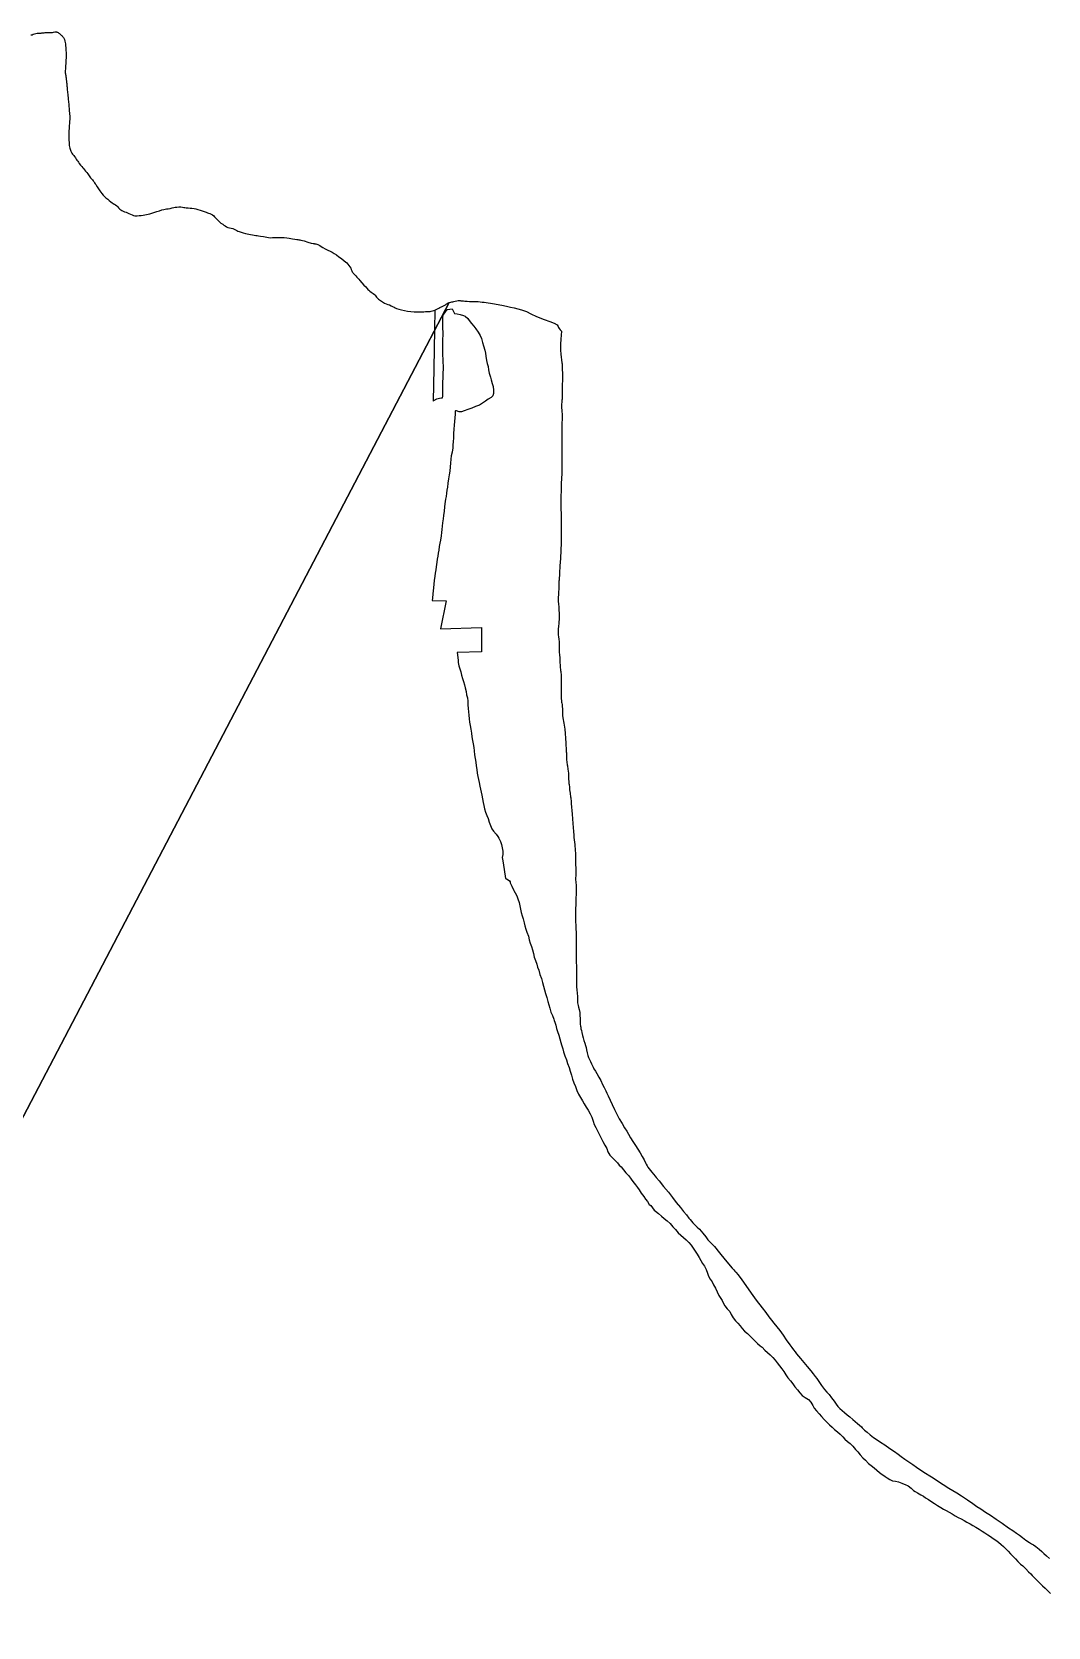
# Model space of a CAD drawing. Header units: inches. Extents: x 11258954 to 11313122, y 3645444 to 3695200.
# Drawn here: x 11282126 to 11285548, y 3689518 to 3694893 of the extents above; entities that cross this region are included whole.
import ezdxf

# ---------------------------------------------------------------- set-up
doc = ezdxf.new("R2010")
doc.units = ezdxf.units.IN
doc.header["$MEASUREMENT"] = 0
doc.layers.add('AnnexationHistory', color=183, linetype='Continuous')
doc.layers.add('ZipCode', color=108, linetype='Continuous')

msp = doc.modelspace()

# ---------------------------------------------------------------- linework, layer by layer
at = {"layer": 'AnnexationHistory'}
for points in [[(11282122.4375, 3694882.4375, 0), (11282126.219, 3694883.5, 0), (11282129.969, 3694884.8125, 0), (11282134.125, 3694886.1875, 0), (11282139.219, 3694887.4375, 0), (11282143.0625, 3694888.0625, 0), (11282146.344, 3694888.3125, 0), (11282149.2815, 3694888.375, 0), (11282152.219, 3694888.4375, 0), (11282154.5, 3694888.625, 0), (11282156.875, 3694888.8125, 0), (11282159.2815, 3694889.125, 0), (11282161.625, 3694889.4375, 0), (11282164.344, 3694889.8125, 0), (11282167.0625, 3694890.125, 0), (11282170, 3694890.4375, 0), (11282173.4375, 3694890.625, 0), (11282178.5625, 3694890.6875, 0), (11282183, 3694890.5, 0), (11282187, 3694890.375, 0), (11282190.844, 3694890.625, 0), (11282194.719, 3694891.3125, 0), (11282198.875, 3694892.125, 0), (11282203.0625, 3694892.75, 0), (11282207.0315, 3694892.8125, 0), (11282208.625, 3694892.5625, 0), (11282210.25, 3694892.125, 0), (11282211.9375, 3694891.4375, 0), (11282213.844, 3694890.625, 0), (11282216.8125, 3694888.9375, 0), (11282219.1565, 3694887.0625, 0), (11282221.125, 3694885.0625, 0), (11282223.0315, 3694883.0625, 0), (11282224.969, 3694881.25, 0), (11282227.125, 3694879.4375, 0), (11282229.219, 3694877.5625, 0), (11282231.0625, 3694875.625, 0), (11282232.3125, 3694873.875, 0), (11282233.344, 3694871.9375, 0), (11282234.2815, 3694869.8125, 0), (11282235.25, 3694867.4375, 0), (11282237.094, 3694862, 0), (11282238.1565, 3694856.9375, 0), (11282238.719, 3694852.0625, 0), (11282239.0625, 3694847.25, 0), (11282239.6875, 3694839.25, 0), (11282240.4375, 3694830.875, 0), (11282241.0315, 3694822.5625, 0), (11282241.25, 3694814.8125, 0), (11282241.0625, 3694809.6875, 0), (11282240.719, 3694804.5625, 0), (11282240.25, 3694798.6875, 0), (11282239.844, 3694791.625, 0), (11282239.594, 3694785.25, 0), (11282239.4065, 3694780, 0), (11282239.1875, 3694775.375, 0), (11282238.844, 3694770.8125, 0), (11282238.469, 3694766.9375, 0), (11282238.125, 3694762.8125, 0), (11282237.9375, 3694758.6875, 0), (11282238.0625, 3694754.8125, 0), (11282238.469, 3694751.9375, 0), (11282239.0625, 3694749.0625, 0), (11282239.75, 3694745.8125, 0), (11282240.4375, 3694741.8125, 0), (11282240.969, 3694737.75, 0), (11282241.3125, 3694734.375, 0), (11282241.594, 3694731.4375, 0), (11282241.844, 3694728.625, 0), (11282242.1875, 3694725.5625, 0), (11282242.625, 3694722.25, 0), (11282243.0625, 3694718.875, 0), (11282243.4375, 3694715.625, 0), (11282243.719, 3694712.5625, 0), (11282243.9065, 3694709.5625, 0), (11282244.125, 3694706.25, 0), (11282244.4375, 3694702.1875, 0), (11282244.969, 3694696.375, 0), (11282245.469, 3694691.5, 0), (11282245.969, 3694687.1875, 0), (11282246.4375, 3694683.1875, 0), (11282248.219, 3694666.4375, 0), (11282249.875, 3694647.9375, 0), (11282251.5, 3694628.25, 0), (11282253.0625, 3694608, 0), (11282253.0315, 3694602.8125, 0), (11282252.9375, 3694597.4375, 0), (11282252.75, 3694591.8125, 0), (11282252.4375, 3694585.75, 0), (11282251.6875, 3694576.375, 0), (11282250.844, 3694567.25, 0), (11282250.125, 3694559.375, 0), (11282249.9375, 3694555.75, 0), (11282249.844, 3694553.5625, 0), (11282249.9065, 3694549.125, 0), (11282250.0625, 3694543.0625, 0), (11282250.25, 3694536.125, 0), (11282250.4375, 3694529.1875, 0), (11282250.7815, 3694519.375, 0), (11282251.625, 3694510.5625, 0), (11282253.5625, 3694501.375, 0), (11282257.25, 3694490.75, 0), (11282258.969, 3694486.9375, 0), (11282260.7815, 3694483.6875, 0), (11282262.5315, 3694481.125, 0), (11282264.0625, 3694479.375, 0), (11282266.4065, 3694476.6875, 0), (11282269.25, 3694472.75, 0), (11282272.3125, 3694468.25, 0), (11282275.25, 3694463.75, 0), (11282277.625, 3694460.1875, 0), (11282279.9065, 3694456.8125, 0), (11282282.3125, 3694453.4375, 0), (11282285.0625, 3694449.75, 0), (11282289.375, 3694444.25, 0), (11282293.6565, 3694439.125, 0), (11282297.469, 3694434.6875, 0), (11282300.469, 3694431.3125, 0), (11282303.1875, 3694428.0625, 0), (11282306.6565, 3694423.75, 0), (11282310.375, 3694418.875, 0), (11282313.875, 3694414.125, 0), (11282316.094, 3694411, 0), (11282318.1875, 3694408.0625, 0), (11282320.5, 3694404.9375, 0), (11282323.2815, 3694401.3125, 0), (11282326.5, 3694397.4375, 0), (11282329.5, 3694393.875, 0), (11282332.0625, 3694390.9375, 0), (11282333.875, 3694388.75, 0), (11282335.219, 3694386.875, 0), (11282337.0315, 3694384.25, 0), (11282339.0625, 3694381.1875, 0), (11282341.0625, 3694378.125, 0), (11282345.6565, 3694370.8125, 0), (11282349.625, 3694364.3125, 0), (11282354.2815, 3694357.4375, 0), (11282360.875, 3694348.75, 0), (11282366.0625, 3694342.625, 0), (11282370.719, 3694337.8125, 0), (11282374.719, 3694334.3125, 0), (11282377.875, 3694331.9375, 0), (11282381.3125, 3694329.1875, 0), (11282385.9375, 3694325.0625, 0), (11282391.094, 3694320.5, 0), (11282396.2815, 3694316.5, 0), (11282399.9375, 3694314.25, 0), (11282402.9375, 3694312.5625, 0), (11282403.5, 3694312.25, 0), (11282407.2815, 3694309.875, 0), (11282411.5, 3694306.6875, 0), (11282415, 3694303.375, 0), (11282417.844, 3694300.1875, 0), (11282420.1875, 3694297.5, 0), (11282422.094, 3694295.5, 0), (11282424.9065, 3694293.5625, 0), (11282428.875, 3694291.4375, 0), (11282433.4065, 3694289.1875, 0), (11282437.9065, 3694287.125, 0), (11282442.7815, 3694284.9375, 0), (11282447.344, 3694282.9375, 0), (11282452.1875, 3694280.875, 0), (11282457.9065, 3694278.5, 0), (11282463.1875, 3694276.375, 0), (11282468.0315, 3694274.625, 0), (11282472.2815, 3694273.5, 0), (11282475.6875, 3694273.125, 0), (11282480.594, 3694273.375, 0), (11282486.875, 3694273.875, 0), (11282493.8125, 3694274.5, 0), (11282500.719, 3694275.3125, 0), (11282512.1565, 3694277.25, 0), (11282522.469, 3694279.8125, 0), (11282533.4375, 3694283.125, 0), (11282546.719, 3694287.3125, 0), (11282555.6875, 3694290.1875, 0), (11282563.75, 3694292.8125, 0), (11282570.2815, 3694294.75, 0), (11282574.719, 3694295.6875, 0), (11282578.594, 3694296.1875, 0), (11282584.4065, 3694297.0625, 0), (11282591.125, 3694298.25, 0), (11282597.719, 3694299.5, 0), (11282603.4375, 3694300.75, 0), (11282608.719, 3694301.875, 0), (11282614.25, 3694302.6875, 0), (11282620.719, 3694303.125, 0), (11282626.9375, 3694303, 0), (11282632.625, 3694302.375, 0), (11282637.469, 3694301.5, 0), (11282641.125, 3694300.6875, 0), (11282645.5625, 3694300.0625, 0), (11282651.5315, 3694299.6875, 0), (11282658.2815, 3694299.375, 0), (11282664.9375, 3694298.9375, 0), (11282671.844, 3694298.0625, 0), (11282678.25, 3694296.75, 0), (11282684.719, 3694295, 0), (11282691.9375, 3694292.6875, 0), (11282699.344, 3694290.125, 0), (11282706.344, 3694287.5, 0), (11282712.3125, 3694285.125, 0), (11282716.75, 3694283.5, 0), (11282720.094, 3694282.375, 0), (11282724.6565, 3694280.8125, 0), (11282729.6875, 3694278.75, 0), (11282734.344, 3694276.3125, 0), (11282738.094, 3694273.4375, 0), (11282741.219, 3694270.1875, 0), (11282744.219, 3694266.625, 0), (11282747.5625, 3694262.6875, 0), (11282752.6565, 3694257.4375, 0), (11282757.875, 3694252.625, 0), (11282762.594, 3694248.75, 0), (11282766.1565, 3694246.3125, 0), (11282768.7815, 3694244.5625, 0), (11282772.375, 3694241.875, 0), (11282776.594, 3694238.9375, 0), (11282780.969, 3694236.3125, 0), (11282786.125, 3694234.1875, 0), (11282791.1565, 3694232.875, 0), (11282796.344, 3694231.75, 0), (11282801.969, 3694230.125, 0), (11282807.0625, 3694228.0625, 0), (11282811.844, 3694225.8125, 0), (11282815.969, 3694223.625, 0), (11282819.1875, 3694221.875, 0), (11282824, 3694219.8125, 0), (11282830.4065, 3694217.625, 0), (11282837.625, 3694215.625, 0), (11282844.7815, 3694213.875, 0), (11282850.7815, 3694212.5625, 0), (11282856.5315, 3694211.5, 0), (11282862.4375, 3694210.5, 0), (11282868.969, 3694209.3125, 0), (11282874.6565, 3694208.25, 0), (11282880.0625, 3694207.25, 0), (11282884.844, 3694206.375, 0), (11282888.594, 3694205.6875, 0), (11282896.094, 3694204.4375, 0), (11282905.625, 3694202.9375, 0), (11282916.5625, 3694201.25, 0), (11282928.1875, 3694199.5, 0), (11282935.969, 3694199.9375, 0), (11282943.594, 3694200.25, 0), (11282950.9065, 3694200.5, 0), (11282957.8125, 3694200.5, 0), (11282966.219, 3694200.25, 0), (11282975.469, 3694199.75, 0), (11282984.375, 3694199, 0), (11282991.8125, 3694197.875, 0), (11282997.344, 3694196.75, 0), (11283003.8125, 3694195.5, 0), (11283010.8125, 3694194.3125, 0), (11283017.8125, 3694193.3125, 0), (11283021.344, 3694192.875, 0), (11283024.75, 3694192.5, 0), (11283028.125, 3694192.0625, 0), (11283031.4065, 3694191.5, 0), (11283042.875, 3694188.5625, 0), (11283055.094, 3694184.6875, 0), (11283065.9065, 3694181.25, 0), (11283073.0315, 3694179.6875, 0), (11283074.469, 3694179.5625, 0), (11283076.6565, 3694179.375, 0), (11283077.1565, 3694179.3125, 0), (11283079.2815, 3694179, 0), (11283082.0315, 3694178.5, 0), (11283089.1565, 3694176.25, 0), (11283095.125, 3694173.1875, 0), (11283100.375, 3694169.6875, 0), (11283105.4375, 3694166.0625, 0), (11283113.25, 3694161.5, 0), (11283122.0315, 3694157.25, 0), (11283130.5, 3694153.5, 0), (11283137.4375, 3694150.5, 0), (11283144.125, 3694146.6875, 0), (11283151.8125, 3694141.375, 0), (11283160, 3694135.25, 0), (11283168.25, 3694128.875, 0), (11283177.6565, 3694121.625, 0), (11283186.1875, 3694114.375, 0), (11283193.5625, 3694106.125, 0), (11283199.469, 3694096.25, 0), (11283201.219, 3694092.3125, 0), (11283202.9375, 3694088.3125, 0), (11283204.625, 3694084.8125, 0), (11283206.25, 3694082.25, 0), (11283208.1875, 3694079.9375, 0), (11283210.75, 3694077.125, 0), (11283213.594, 3694074, 0), (11283216.469, 3694070.875, 0), (11283220.094, 3694066.875, 0), (11283223.4375, 3694063.125, 0), (11283226.8125, 3694059.375, 0), (11283230.469, 3694055.25, 0), (11283237.25, 3694047.6875, 0), (11283244.125, 3694040.0625, 0), (11283249.9375, 3694033.5625, 0), (11283253.6565, 3694029.4375, 0), (11283255.1875, 3694027.75, 0), (11283257.625, 3694025.125, 0), (11283260.6565, 3694022.125, 0), (11283263.875, 3694019.25, 0), (11283267.969, 3694016.25, 0), (11283271.875, 3694013.8125, 0), (11283275.625, 3694011.375, 0), (11283279.2815, 3694008.4375, 0), (11283282.0625, 3694005.4375, 0), (11283284.594, 3694002.25, 0), (11283286.8125, 3693999.1875, 0), (11283288.6875, 3693996.625, 0), (11283293.1875, 3693992, 0), (11283299.375, 3693987.3125, 0), (11283306.5, 3693982.9375, 0), (11283313.875, 3693979.25, 0), (11283319.469, 3693976.9375, 0), (11283324.9375, 3693974.875, 0), (11283330.4065, 3693972.75, 0), (11283336.094, 3693970.25, 0), (11283340.8125, 3693967.8125, 0), (11283345.375, 3693965.25, 0), (11283349.594, 3693962.9375, 0), (11283353.2815, 3693961.0625, 0), (11283361.1875, 3693958.25, 0), (11283370.7815, 3693955.875, 0), (11283381.1565, 3693953.875, 0), (11283391.2815, 3693952.25, 0), (11283402.469, 3693950.75, 0), (11283413.219, 3693949.8125, 0), (11283424.9065, 3693949.4375, 0), (11283438.9065, 3693949.625, 0), (11283445.5625, 3693949.9375, 0), (11283451.6875, 3693950.25, 0), (11283456.5315, 3693950.625, 0), (11283459.3125, 3693950.8125, 0), (11283460.969, 3693950.875, 0), (11283463.844, 3693951, 0), (11283467.344, 3693951.25, 0), (11283470.9065, 3693951.625, 0), (11283475.5625, 3693952.5625, 0), (11283479.5625, 3693953.875, 0), (11283483.094, 3693955.4375, 0), (11283483.375, 3693955.5625, 0), (11283487.5, 3693957.625, 0), (11283491.8125, 3693959.875, 0), (11283495.969, 3693962.0625, 0), (11283499.6565, 3693964, 0), (11283502.5315, 3693965.4375, 0), (11283505.6565, 3693966.875, 0), (11283509.719, 3693968.6875, 0), (11283514.125, 3693970.875, 0), (11283518.3125, 3693973.25, 0), (11283520.875, 3693974.9375, 0), (11283523.239, 3693976.6345, 0), (11283523.3125, 3693976.6875, 0), (11283525.844, 3693978.3125, 0), (11283528.719, 3693979.8125, 0), (11283531.0785, 3693980.6975, 0), (11278632.864, 3684616.741, 0)], [(11278632.864, 3684616.741, 0), (11283531.0785, 3693980.6975, 0), (11283532.719, 3693981.3125, 0), (11283536.75, 3693982.3125, 0), (11283540.469, 3693982.9375, 0), (11283543.5315, 3693983.25, 0), (11283547.2815, 3693983.9375, 0), (11283551.8125, 3693985.1875, 0), (11283556.719, 3693986.5, 0), (11283561.5315, 3693987.4375, 0), (11283564.6875, 3693987.625, 0), (11283567.75, 3693987.5, 0), (11283570.969, 3693987.1875, 0), (11283574.5315, 3693986.8125, 0), (11283579.625, 3693986.3125, 0), (11283584.4065, 3693985.875, 0), (11283588.6565, 3693985.5, 0), (11283592.125, 3693985.25, 0), (11283599.5625, 3693985, 0), (11283608.75, 3693984.8125, 0), (11283618.75, 3693984.5625, 0), (11283628.5315, 3693984.0625, 0), (11283635.4065, 3693983.4375, 0), (11283642, 3693982.6875, 0), (11283648.75, 3693981.75, 0), (11283656.1565, 3693980.625, 0), (11283676.875, 3693977.4375, 0), (11283696.6875, 3693974.0625, 0), (11283714.375, 3693970.8125, 0), (11283728.7815, 3693967.8125, 0), (11283738.3125, 3693965.75, 0), (11283750.094, 3693963.125, 0), (11283762.6565, 3693960.125, 0), (11283774.5625, 3693956.8125, 0), (11283791.594, 3693950.4375, 0), (11283806.7815, 3693943.125, 0), (11283825, 3693934.375, 0), (11283851.1875, 3693923.8125, 0), (11283869.969, 3693917, 0), (11283885.0315, 3693911.125, 0), (11283894.969, 3693905.5625, 0), (11283898.4065, 3693899.8125, 0), (11283899.3125, 3693897.0625, 0), (11283901.9065, 3693893.3125, 0), (11283905.5625, 3693888.9375, 0), (11283909.8125, 3693884.25, 0), (11283908.469, 3693871.25, 0), (11283907.3125, 3693857.0625, 0), (11283906.625, 3693840.5, 0), (11283906.594, 3693820.4375, 0), (11283907.2815, 3693807.4375, 0), (11283908.594, 3693797.0625, 0), (11283910.0625, 3693787.8125, 0), (11283911.219, 3693778.375, 0), (11283911.5315, 3693774.125, 0), (11283911.719, 3693769.75, 0), (11283911.875, 3693765.3125, 0), (11283911.902, 3693764.373, 0), (11283912, 3693761, 0), (11283912.219, 3693752.9375, 0), (11283912.4375, 3693745, 0), (11283912.5625, 3693736.4375, 0), (11283912.594, 3693726.5625, 0), (11283912.4065, 3693716, 0), (11283912.0625, 3693706.8125, 0), (11283911.75, 3693698.375, 0), (11283911.594, 3693689.75, 0), (11283911.6875, 3693681.1875, 0), (11283911.844, 3693672.375, 0), (11283911.8125, 3693663.625, 0), (11283911.4065, 3693655.375, 0), (11283911.0315, 3693651.6875, 0), (11283910.594, 3693647.9375, 0), (11283910.1565, 3693643.875, 0), (11283909.8125, 3693639.1875, 0), (11283909.719, 3693631.8125, 0), (11283910.0625, 3693625.375, 0), (11283910.6565, 3693619.375, 0), (11283911.219, 3693613.375, 0), (11283911.625, 3693604.3125, 0), (11283911.6565, 3693594.9375, 0), (11283911.469, 3693585.625, 0), (11283911.219, 3693576.9375, 0), (11283911.0315, 3693569.375, 0), (11283910.875, 3693561.75, 0), (11283910.75, 3693553, 0), (11283910.594, 3693541.9375, 0), (11283910.5, 3693533.75, 0), (11283910.5, 3693527.1875, 0), (11283910.5315, 3693521.625, 0), (11283910.594, 3693516.3125, 0), (11283910.9065, 3693490.3125, 0), (11283911.1565, 3693460.9375, 0), (11283911.125, 3693431.3125, 0), (11283910.594, 3693404.5, 0), (11283909.875, 3693387.9375, 0), (11283908.969, 3693371.125, 0), (11283908.094, 3693350.9375, 0), (11283907.4065, 3693324.125, 0), (11283907.3125, 3693312.25, 0), (11283907.375, 3693303.1875, 0), (11283907.594, 3693295.8125, 0), (11283907.8125, 3693289.0625, 0), (11283908.344, 3693265.1875, 0), (11283908.5315, 3693237.8125, 0), (11283908.5315, 3693208, 0), (11283908.4065, 3693177.0625, 0), (11283908.1565, 3693170, 0), (11283907.875, 3693162.6875, 0), (11283907.594, 3693155, 0), (11283907.219, 3693146.6875, 0), (11283905.719, 3693119.0625, 0), (11283904.0315, 3693093.6875, 0), (11283902.469, 3693069.4375, 0), (11283901.219, 3693045.25, 0), (11283901.094, 3693042.3125, 0), (11283901, 3693039.3125, 0), (11283900.9065, 3693036.3125, 0), (11283900.8125, 3693033.4375, 0), (11283900.719, 3693029.125, 0), (11283900.594, 3693024.8125, 0), (11283900.4375, 3693020.125, 0), (11283900.219, 3693014.625, 0), (11283899.7815, 3693007.125, 0), (11283899.344, 3693001.5, 0), (11283899.2815, 3693000.625, 0), (11283898.875, 3692994.8125, 0), (11283898.594, 3692989.25, 0), (11283898.5315, 3692984, 0), (11283898.625, 3692978.3125, 0), (11283898.844, 3692972.5, 0), (11283899.219, 3692966.8125, 0), (11283899.625, 3692962.3125, 0), (11283900.094, 3692957.8125, 0), (11283900.5625, 3692953.1875, 0), (11283901, 3692948, 0), (11283901.6875, 3692931.3125, 0), (11283901.344, 3692916.0625, 0), (11283900.3125, 3692901.6875, 0), (11283899, 3692887.8125, 0), (11283898.594, 3692883.1875, 0), (11283898.3125, 3692878.3125, 0), (11283898.1565, 3692873.375, 0), (11283898.219, 3692868.625, 0), (11283898.7815, 3692861.5625, 0), (11283899.6875, 3692854.625, 0), (11283900.6875, 3692846.875, 0), (11283901.4065, 3692837.375, 0), (11283901.594, 3692828.875, 0), (11283901.469, 3692821.8125, 0), (11283901.3125, 3692815.625, 0), (11283901.4065, 3692809.5625, 0), (11283901.6875, 3692805.3125, 0), (11283902.125, 3692800.8125, 0), (11283902.594, 3692796.1875, 0), (11283903, 3692791.8125, 0), (11283903.375, 3692786.125, 0), (11283903.625, 3692780.5, 0), (11283903.844, 3692774.25, 0), (11283904.219, 3692766.5625, 0), (11283904.594, 3692760.0625, 0), (11283905, 3692754.625, 0), (11283905.4375, 3692749.9375, 0), (11283906, 3692745.375, 0), (11283906.5625, 3692741.5625, 0), (11283907.1565, 3692737.4375, 0), (11283907.75, 3692733.1875, 0), (11283908.219, 3692729, 0), (11283908.594, 3692723.3125, 0), (11283908.719, 3692717.75, 0), (11283908.6875, 3692711.9375, 0), (11283908.594, 3692705.5625, 0), (11283908.219, 3692686.125, 0), (11283907.9375, 3692668.3125, 0), (11283908.344, 3692651.5, 0), (11283910, 3692634.9375, 0), (11283910.625, 3692630.9375, 0), (11283911.25, 3692626.75, 0), (11283911.8125, 3692622.625, 0), (11283912.219, 3692618.5625, 0), (11283912.4375, 3692613.6875, 0), (11283912.4375, 3692608.8125, 0), (11283912.4375, 3692603.5, 0), (11283912.594, 3692597.375, 0), (11283913.1565, 3692589.1875, 0), (11283914.0315, 3692582.1875, 0), (11283915.0625, 3692575.75, 0), (11283916.219, 3692569.5625, 0), (11283917.344, 3692563.4375, 0), (11283918.469, 3692556.9375, 0), (11283919.5, 3692550.3125, 0), (11283920.4065, 3692543.9375, 0), (11283922.0315, 3692528.4375, 0), (11283922.875, 3692513.6875, 0), (11283923.75, 3692495.9375, 0), (11283925.4065, 3692471.3125, 0), (11283925.719, 3692466.8125, 0), (11283925.9065, 3692463.4375, 0), (11283925.969, 3692460.75, 0), (11283926, 3692458.3125, 0), (11283926.1875, 3692450.5, 0), (11283926.6565, 3692441.4375, 0), (11283927.4375, 3692431.9375, 0), (11283928.625, 3692423.125, 0), (11283929.25, 3692419.75, 0), (11283929.969, 3692416.3125, 0), (11283930.6875, 3692412.625, 0), (11283931.4065, 3692408.3125, 0), (11283932.219, 3692401.5, 0), (11283932.594, 3692395.5625, 0), (11283932.719, 3692390.0625, 0), (11283932.8125, 3692384.6875, 0), (11283933.3125, 3692375.6875, 0), (11283934.1565, 3692366.1875, 0), (11283934.6695, 3692361.0185, 0), (11283935.094, 3692356.75, 0), (11283936, 3692347.875, 0), (11283936.4065, 3692343.375, 0), (11283936.844, 3692338.75, 0), (11283937.4375, 3692333.625, 0), (11283938.219, 3692327.5, 0), (11283938.9375, 3692322.875, 0), (11283939.625, 3692319, 0), (11283940.2815, 3692315.5, 0), (11283940.8125, 3692312.0625, 0), (11283941.3125, 3692307.5625, 0), (11283941.6565, 3692302.75, 0), (11283941.9375, 3692297.875, 0), (11283942.219, 3692293.0625, 0), (11283943.125, 3692281.0625, 0), (11283944.25, 3692269.5625, 0), (11283945.5, 3692257, 0), (11283946.8125, 3692241.875, 0), (11283948, 3692225.4375, 0), (11283948.875, 3692211.75, 0), (11283949.719, 3692199.25, 0), (11283950.8125, 3692186.4375, 0), (11283951.625, 3692178.625, 0), (11283952.5, 3692170.6875, 0), (11283953.4065, 3692162.75, 0), (11283954.219, 3692155.25, 0), (11283954.875, 3692148.625, 0), (11283955.469, 3692141.875, 0), (11283955.9375, 3692134.4375, 0), (11283956.4065, 3692125.625, 0), (11283956.6875, 3692115.5625, 0), (11283956.625, 3692107, 0), (11283956.5315, 3692099.3125, 0), (11283956.625, 3692091.8125, 0), (11283956.969, 3692085, 0), (11283957.4375, 3692077.6875, 0), (11283957.875, 3692070.4375, 0), (11283958.0315, 3692063.625, 0), (11283957.9065, 3692059.0625, 0), (11283957.6565, 3692054.4375, 0), (11283957.375, 3692049.125, 0), (11283957.219, 3692042.625, 0), (11283957.25, 3692035.5, 0), (11283957.5315, 3692029.5625, 0), (11283958, 3692024.5625, 0), (11283958.625, 3692020, 0), (11283959.375, 3692015.25, 0), (11283959.375, 3692000, 0), (11283959.25, 3691997.25, 0), (11283958.625, 3691986.6875, 0), (11283958.25, 3691975.125, 0), (11283957.875, 3691961.6875, 0), (11283957.625, 3691949.375, 0), (11283957.25, 3691941.125, 0), (11283957, 3691929.875, 0), (11283957, 3691913.0625, 0), (11283957.25, 3691895.125, 0), (11283957.625, 3691882.3125, 0), (11283958, 3691870.375, 0), (11283958.5, 3691858.125, 0), (11283959, 3691840, 0), (11283959.25, 3691822.375, 0), (11283959.25, 3691808.75, 0), (11283959, 3691795.1875, 0), (11283958.875, 3691777.625, 0), (11283959.125, 3691759.1875, 0), (11283959.625, 3691743.625, 0), (11283960.125, 3691728.875, 0), (11283960.25, 3691713.375, 0), (11283959.875, 3691699.3125, 0), (11283959.625, 3691685.875, 0), (11283960.125, 3691675, 0), (11283961.375, 3691665.8125, 0), (11283962.625, 3691654.5, 0), (11283963.125, 3691643, 0), (11283963, 3691638.75, 0), (11283962.875, 3691634.5625, 0), (11283962.875, 3691630.1875, 0), (11283963.75, 3691621.25, 0), (11283965.5, 3691612.75, 0), (11283967.25, 3691606.8125, 0), (11283969.25, 3691599.3125, 0), (11283970.875, 3691588.625, 0), (11283971.75, 3691577.4375, 0), (11283971.875, 3691570.0625, 0), (11283972, 3691563, 0), (11283972.25, 3691555.4375, 0), (11283972.875, 3691549.1875, 0), (11283973.5, 3691543.375, 0), (11283974.125, 3691539, 0), (11283975, 3691534.1875, 0), (11283976.375, 3691527.8125, 0), (11283977.875, 3691521, 0), (11283980, 3691511.75, 0), (11283982.125, 3691503.1875, 0), (11283984.75, 3691494.25, 0), (11283987.625, 3691485.5, 0), (11283990.5, 3691477.1875, 0), (11283992.25, 3691470.8125, 0), (11283993.625, 3691463.375, 0), (11283995.625, 3691453.5625, 0), (11283998.25, 3691443.625, 0), (11284000.75, 3691436.8125, 0), (11284003.75, 3691430.4375, 0), (11284007.125, 3691423.625, 0), (11284010.625, 3691416.3125, 0), (11284013.75, 3691409.4375, 0), (11284015.875, 3691404.625, 0), (11284018.75, 3691399.1875, 0), (11284023.5, 3691391.5, 0), (11284028.5, 3691383.25, 0), (11284035.5, 3691370.875, 0), (11284041.5, 3691359.375, 0), (11284047.625, 3691346.875, 0), (11284053.125, 3691335.75, 0), (11284058.375, 3691325.25, 0), (11284062.125, 3691317.6875, 0), (11284067, 3691307.625, 0), (11284073.625, 3691293.5625, 0), (11284080.625, 3691278.5, 0), (11284088.375, 3691261.8125, 0), (11284095.75, 3691246.4375, 0), (11284104.25, 3691230.5, 0), (11284113.375, 3691214.9375, 0), (11284122.25, 3691200.25, 0), (11284129.125, 3691188.875, 0), (11284134.75, 3691179.375, 0), (11284142, 3691167.125, 0), (11284149.875, 3691154.3125, 0), (11284158.375, 3691141.125, 0), (11284166.375, 3691128.6875, 0), (11284174.5, 3691115.6875, 0), (11284181.25, 3691104, 0), (11284187.625, 3691092.5, 0), (11284192.5, 3691082.6875, 0), (11284194.75, 3691078.125, 0), (11284197.625, 3691072.8125, 0), (11284200.875, 3691067.5, 0), (11284204.875, 3691061.8125, 0), (11284209.125, 3691056.5, 0), (11284213.875, 3691050.75, 0), (11284219.375, 3691043.875, 0), (11284224.5, 3691037.5625, 0), (11284227.8975, 3691033.286, 0), (11284238, 3691021.25, 0), (11284253.375, 3691003.125, 0), (11284269.625, 3690983.5625, 0), (11284283.625, 3690965.75, 0), (11284296.25, 3690949.1875, 0), (11284309.875, 3690931.75, 0), (11284320.375, 3690918.9375, 0), (11284330.375, 3690906.8125, 0), (11284338.625, 3690896.375, 0), (11284342.5, 3690891.3125, 0), (11284347.25, 3690885.5625, 0), (11284352.375, 3690879.75, 0), (11284359.625, 3690872.5625, 0), (11284366.75, 3690865.875, 0), (11284374.25, 3690858.5625, 0), (11284385.5, 3690845.6875, 0), (11284395.625, 3690832.875, 0), (11284402.625, 3690823.375, 0), (11284407.875, 3690817.375, 0), (11284416, 3690809.5, 0), (11284425.375, 3690800.75, 0), (11284442.125, 3690779.625, 0), (11284461.125, 3690756.0625, 0), (11284484.625, 3690727.8125, 0), (11284489.625, 3690722, 0), (11284493.75, 3690717.125, 0), (11284496.375, 3690714.375, 0), (11284504.5, 3690704.75, 0), (11284516.75, 3690687.8125, 0), (11284530, 3690669, 0), (11284548.5, 3690642.8125, 0), (11284565.375, 3690619.6875, 0), (11284585, 3690593.8125, 0), (11284597.25, 3690577.8125, 0), (11284608.25, 3690563.625, 0), (11284617, 3690552.4375, 0), (11284624.875, 3690542.5625, 0), (11284634.5, 3690530.125, 0), (11284644.375, 3690517.0625, 0), (11284655.75, 3690501.25, 0), (11284666.5, 3690485.875, 0), (11284678.75, 3690468.875, 0), (11284685.375, 3690459.9375, 0), (11284691.375, 3690452, 0), (11284696.375, 3690445.4375, 0), (11284701.5, 3690438.9375, 0), (11284707.75, 3690431.0625, 0), (11284714.375, 3690423.0625, 0), (11284725.75, 3690409.5625, 0), (11284736.75, 3690396.5625, 0), (11284749.125, 3690381.4375, 0), (11284757.25, 3690371.1875, 0), (11284764.375, 3690362.0625, 0), (11284769.375, 3690355.25, 0), (11284776.25, 3690345.4375, 0), (11284785.625, 3690332.3125, 0), (11284795.75, 3690319.25, 0), (11284803.5, 3690310.125, 0), (11284811.125, 3690301.375, 0), (11284819.5, 3690291.0625, 0), (11284827.875, 3690279.875, 0), (11284835, 3690269.8125, 0), (11284840.75, 3690261.6875, 0), (11284846.625, 3690255.25, 0), (11284854.375, 3690248, 0), (11284862.75, 3690240.875, 0), (11284871.75, 3690233.5625, 0), (11284880.5, 3690226.4375, 0), (11284890.5, 3690218.125, 0), (11284906, 3690204.5625, 0), (11284919.5, 3690192.4375, 0), (11284922.2485, 3690189.8605, 0), (11284930.5, 3690182.125, 0), (11284938.875, 3690174.5, 0), (11284949.25, 3690165.75, 0), (11284960.125, 3690157.3125, 0), (11284972.25, 3690148.9375, 0), (11284984.5, 3690141.125, 0), (11284998.5, 3690132.125, 0), (11285016, 3690120.25, 0), (11285031.25, 3690109.625, 0), (11285043.25, 3690100.9375, 0), (11285053.5, 3690093.4375, 0), (11285066.375, 3690084.125, 0), (11285079.5, 3690074.75, 0), (11285092.375, 3690065.6875, 0), (11285105.25, 3690057.0625, 0), (11285120, 3690047.3125, 0), (11285136.125, 3690037, 0), (11285150.25, 3690027.9375, 0), (11285161, 3690020.9375, 0), (11285175.625, 3690011.25, 0), (11285194.625, 3689998.8125, 0), (11285214.25, 3689986.5625, 0), (11285228.125, 3689978.3125, 0), (11285241.625, 3689970.25, 0), (11285257, 3689960.5625, 0), (11285277.125, 3689947, 0), (11285294.5, 3689934.6875, 0), (11285308.625, 3689924.75, 0), (11285321.5, 3689916.125, 0), (11285337.5, 3689905.75, 0), (11285354, 3689895, 0), (11285374.125, 3689881.375, 0), (11285393.375, 3689867.9375, 0), (11285415.375, 3689852.8125, 0), (11285429.625, 3689843.3125, 0), (11285442.25, 3689834.8125, 0), (11285452.375, 3689827.5625, 0), (11285461.875, 3689820.25, 0), (11285473.5, 3689811.5, 0), (11285485.375, 3689803.375, 0), (11285492.25, 3689799.125, 0), (11285499.25, 3689794.8125, 0), (11285507, 3689789.375, 0), (11285517.875, 3689780.625, 0), (11285527, 3689772.5, 0), (11285534, 3689766.1875, 0), (11285542.625, 3689758.8125, 0), (11285553.75, 3689749.5625, 0)]]:
    msp.add_polyline3d(points, dxfattribs=at)
at = {"layer": 'ZipCode'}
msp.add_polyline3d([(11282122.4375, 3694882.4375, 0), (11282126.219, 3694883.5, 0), (11282129.969, 3694884.8125, 0), (11282134.125, 3694886.1875, 0), (11282139.219, 3694887.4375, 0), (11282143.0625, 3694888.0625, 0), (11282146.344, 3694888.3125, 0), (11282149.2815, 3694888.375, 0), (11282152.219, 3694888.4375, 0), (11282154.5, 3694888.625, 0), (11282156.875, 3694888.8125, 0), (11282159.2815, 3694889.125, 0), (11282161.625, 3694889.4375, 0), (11282164.344, 3694889.8125, 0), (11282167.0625, 3694890.125, 0), (11282170, 3694890.4375, 0), (11282173.4375, 3694890.625, 0), (11282178.5625, 3694890.6875, 0), (11282183, 3694890.5, 0), (11282187, 3694890.375, 0), (11282190.844, 3694890.625, 0), (11282194.719, 3694891.3125, 0), (11282198.875, 3694892.125, 0), (11282203.0625, 3694892.75, 0), (11282207.0315, 3694892.8125, 0), (11282208.625, 3694892.5625, 0), (11282210.25, 3694892.125, 0), (11282211.9375, 3694891.4375, 0), (11282213.844, 3694890.625, 0), (11282216.8125, 3694888.9375, 0), (11282219.1565, 3694887.0625, 0), (11282221.125, 3694885.0625, 0), (11282223.0315, 3694883.0625, 0), (11282224.969, 3694881.25, 0), (11282227.125, 3694879.4375, 0), (11282229.219, 3694877.5625, 0), (11282231.0625, 3694875.625, 0), (11282232.3125, 3694873.875, 0), (11282233.344, 3694871.9375, 0), (11282234.2815, 3694869.8125, 0), (11282235.25, 3694867.4375, 0), (11282237.094, 3694862, 0), (11282238.1565, 3694856.9375, 0), (11282238.719, 3694852.0625, 0), (11282239.0625, 3694847.25, 0), (11282239.6875, 3694839.25, 0), (11282240.4375, 3694830.875, 0), (11282241.0315, 3694822.5625, 0), (11282241.25, 3694814.8125, 0), (11282241.0625, 3694809.6875, 0), (11282240.719, 3694804.5625, 0), (11282240.25, 3694798.6875, 0), (11282239.844, 3694791.625, 0), (11282239.594, 3694785.25, 0), (11282239.4065, 3694780, 0), (11282239.1875, 3694775.375, 0), (11282238.844, 3694770.8125, 0), (11282238.469, 3694766.9375, 0), (11282238.125, 3694762.8125, 0), (11282237.9375, 3694758.6875, 0), (11282238.0625, 3694754.8125, 0), (11282238.469, 3694751.9375, 0), (11282239.0625, 3694749.0625, 0), (11282239.75, 3694745.8125, 0), (11282240.4375, 3694741.8125, 0), (11282240.969, 3694737.75, 0), (11282241.3125, 3694734.375, 0), (11282241.594, 3694731.4375, 0), (11282241.844, 3694728.625, 0), (11282242.1875, 3694725.5625, 0), (11282242.625, 3694722.25, 0), (11282243.0625, 3694718.875, 0), (11282243.4375, 3694715.625, 0), (11282243.719, 3694712.5625, 0), (11282243.9065, 3694709.5625, 0), (11282244.125, 3694706.25, 0), (11282244.4375, 3694702.1875, 0), (11282244.969, 3694696.375, 0), (11282245.469, 3694691.5, 0), (11282245.969, 3694687.1875, 0), (11282246.4375, 3694683.1875, 0), (11282248.219, 3694666.4375, 0), (11282249.875, 3694647.9375, 0), (11282251.5, 3694628.25, 0), (11282253.0625, 3694608, 0), (11282253.0315, 3694602.8125, 0), (11282252.9375, 3694597.4375, 0), (11282252.75, 3694591.8125, 0), (11282252.4375, 3694585.75, 0), (11282251.6875, 3694576.375, 0), (11282250.844, 3694567.25, 0), (11282250.125, 3694559.375, 0), (11282249.9375, 3694555.75, 0), (11282249.844, 3694553.5625, 0), (11282249.9065, 3694549.125, 0), (11282250.0625, 3694543.0625, 0), (11282250.25, 3694536.125, 0), (11282250.4375, 3694529.1875, 0), (11282250.7815, 3694519.375, 0), (11282251.625, 3694510.5625, 0), (11282253.5625, 3694501.375, 0), (11282257.25, 3694490.75, 0), (11282258.969, 3694486.9375, 0), (11282260.7815, 3694483.6875, 0), (11282262.5315, 3694481.125, 0), (11282264.0625, 3694479.375, 0), (11282266.4065, 3694476.6875, 0), (11282269.25, 3694472.75, 0), (11282272.3125, 3694468.25, 0), (11282275.25, 3694463.75, 0), (11282277.625, 3694460.1875, 0), (11282279.9065, 3694456.8125, 0), (11282282.3125, 3694453.4375, 0), (11282285.0625, 3694449.75, 0), (11282289.375, 3694444.25, 0), (11282293.6565, 3694439.125, 0), (11282297.469, 3694434.6875, 0), (11282300.469, 3694431.3125, 0), (11282303.1875, 3694428.0625, 0), (11282306.6565, 3694423.75, 0), (11282310.375, 3694418.875, 0), (11282313.875, 3694414.125, 0), (11282316.094, 3694411, 0), (11282318.1875, 3694408.0625, 0), (11282320.5, 3694404.9375, 0), (11282323.2815, 3694401.3125, 0), (11282326.5, 3694397.4375, 0), (11282329.5, 3694393.875, 0), (11282332.0625, 3694390.9375, 0), (11282333.875, 3694388.75, 0), (11282335.219, 3694386.875, 0), (11282337.0315, 3694384.25, 0), (11282339.0625, 3694381.1875, 0), (11282341.0625, 3694378.125, 0), (11282345.6565, 3694370.8125, 0), (11282349.625, 3694364.3125, 0), (11282354.2815, 3694357.4375, 0), (11282360.875, 3694348.75, 0), (11282366.0625, 3694342.625, 0), (11282370.719, 3694337.8125, 0), (11282374.719, 3694334.3125, 0), (11282377.875, 3694331.9375, 0), (11282381.3125, 3694329.1875, 0), (11282385.9375, 3694325.0625, 0), (11282391.094, 3694320.5, 0), (11282396.2815, 3694316.5, 0), (11282399.9375, 3694314.25, 0), (11282402.9375, 3694312.5625, 0), (11282403.5, 3694312.25, 0), (11282407.2815, 3694309.875, 0), (11282411.5, 3694306.6875, 0), (11282415, 3694303.375, 0), (11282417.844, 3694300.1875, 0), (11282420.1875, 3694297.5, 0), (11282422.094, 3694295.5, 0), (11282424.9065, 3694293.5625, 0), (11282428.875, 3694291.4375, 0), (11282433.4065, 3694289.1875, 0), (11282437.9065, 3694287.125, 0), (11282442.7815, 3694284.9375, 0), (11282447.344, 3694282.9375, 0), (11282452.1875, 3694280.875, 0), (11282457.9065, 3694278.5, 0), (11282463.1875, 3694276.375, 0), (11282468.0315, 3694274.625, 0), (11282472.2815, 3694273.5, 0), (11282475.6875, 3694273.125, 0), (11282480.594, 3694273.375, 0), (11282486.875, 3694273.875, 0), (11282493.8125, 3694274.5, 0), (11282500.719, 3694275.3125, 0), (11282512.1565, 3694277.25, 0), (11282522.469, 3694279.8125, 0), (11282533.4375, 3694283.125, 0), (11282546.719, 3694287.3125, 0), (11282555.6875, 3694290.1875, 0), (11282563.75, 3694292.8125, 0), (11282570.2815, 3694294.75, 0), (11282574.719, 3694295.6875, 0), (11282578.594, 3694296.1875, 0), (11282584.4065, 3694297.0625, 0), (11282591.125, 3694298.25, 0), (11282597.719, 3694299.5, 0), (11282603.4375, 3694300.75, 0), (11282608.719, 3694301.875, 0), (11282614.25, 3694302.6875, 0), (11282620.719, 3694303.125, 0), (11282626.9375, 3694303, 0), (11282632.625, 3694302.375, 0), (11282637.469, 3694301.5, 0), (11282641.125, 3694300.6875, 0), (11282645.5625, 3694300.0625, 0), (11282651.5315, 3694299.6875, 0), (11282658.2815, 3694299.375, 0), (11282664.9375, 3694298.9375, 0), (11282671.844, 3694298.0625, 0), (11282678.25, 3694296.75, 0), (11282684.719, 3694295, 0), (11282691.9375, 3694292.6875, 0), (11282699.344, 3694290.125, 0), (11282706.344, 3694287.5, 0), (11282712.3125, 3694285.125, 0), (11282716.75, 3694283.5, 0), (11282720.094, 3694282.375, 0), (11282724.6565, 3694280.8125, 0), (11282729.6875, 3694278.75, 0), (11282734.344, 3694276.3125, 0), (11282738.094, 3694273.4375, 0), (11282741.219, 3694270.1875, 0), (11282744.219, 3694266.625, 0), (11282747.5625, 3694262.6875, 0), (11282752.6565, 3694257.4375, 0), (11282757.875, 3694252.625, 0), (11282762.594, 3694248.75, 0), (11282766.1565, 3694246.3125, 0), (11282768.7815, 3694244.5625, 0), (11282772.375, 3694241.875, 0), (11282776.594, 3694238.9375, 0), (11282780.969, 3694236.3125, 0), (11282786.125, 3694234.1875, 0), (11282791.1565, 3694232.875, 0), (11282796.344, 3694231.75, 0), (11282801.969, 3694230.125, 0), (11282807.0625, 3694228.0625, 0), (11282811.844, 3694225.8125, 0), (11282815.969, 3694223.625, 0), (11282819.1875, 3694221.875, 0), (11282824, 3694219.8125, 0), (11282830.4065, 3694217.625, 0), (11282837.625, 3694215.625, 0), (11282844.7815, 3694213.875, 0), (11282850.7815, 3694212.5625, 0), (11282856.5315, 3694211.5, 0), (11282862.4375, 3694210.5, 0), (11282868.969, 3694209.3125, 0), (11282874.6565, 3694208.25, 0), (11282880.0625, 3694207.25, 0), (11282884.844, 3694206.375, 0), (11282888.594, 3694205.6875, 0), (11282896.094, 3694204.4375, 0), (11282905.625, 3694202.9375, 0), (11282916.5625, 3694201.25, 0), (11282928.1875, 3694199.5, 0), (11282935.969, 3694199.9375, 0), (11282943.594, 3694200.25, 0), (11282950.9065, 3694200.5, 0), (11282957.8125, 3694200.5, 0), (11282966.219, 3694200.25, 0), (11282975.469, 3694199.75, 0), (11282984.375, 3694199, 0), (11282991.8125, 3694197.875, 0), (11282997.344, 3694196.75, 0), (11283003.8125, 3694195.5, 0), (11283010.8125, 3694194.3125, 0), (11283017.8125, 3694193.3125, 0), (11283021.344, 3694192.875, 0), (11283024.75, 3694192.5, 0), (11283028.125, 3694192.0625, 0), (11283031.4065, 3694191.5, 0), (11283042.875, 3694188.5625, 0), (11283055.094, 3694184.6875, 0), (11283065.9065, 3694181.25, 0), (11283073.0315, 3694179.6875, 0), (11283074.469, 3694179.5625, 0), (11283076.6565, 3694179.375, 0), (11283077.1565, 3694179.3125, 0), (11283079.2815, 3694179, 0), (11283082.0315, 3694178.5, 0), (11283089.1565, 3694176.25, 0), (11283095.125, 3694173.1875, 0), (11283100.375, 3694169.6875, 0), (11283105.4375, 3694166.0625, 0), (11283113.25, 3694161.5, 0), (11283122.0315, 3694157.25, 0), (11283130.5, 3694153.5, 0), (11283137.4375, 3694150.5, 0), (11283144.125, 3694146.6875, 0), (11283151.8125, 3694141.375, 0), (11283160, 3694135.25, 0), (11283168.25, 3694128.875, 0), (11283177.6565, 3694121.625, 0), (11283186.1875, 3694114.375, 0), (11283193.5625, 3694106.125, 0), (11283199.469, 3694096.25, 0), (11283201.219, 3694092.3125, 0), (11283202.9375, 3694088.3125, 0), (11283204.625, 3694084.8125, 0), (11283206.25, 3694082.25, 0), (11283208.1875, 3694079.9375, 0), (11283210.75, 3694077.125, 0), (11283213.594, 3694074, 0), (11283216.469, 3694070.875, 0), (11283220.094, 3694066.875, 0), (11283223.4375, 3694063.125, 0), (11283226.8125, 3694059.375, 0), (11283230.469, 3694055.25, 0), (11283237.25, 3694047.6875, 0), (11283244.125, 3694040.0625, 0), (11283249.9375, 3694033.5625, 0), (11283253.6565, 3694029.4375, 0), (11283255.1875, 3694027.75, 0), (11283257.625, 3694025.125, 0), (11283260.6565, 3694022.125, 0), (11283263.875, 3694019.25, 0), (11283267.969, 3694016.25, 0), (11283271.875, 3694013.8125, 0), (11283275.625, 3694011.375, 0), (11283279.2815, 3694008.4375, 0), (11283282.0625, 3694005.4375, 0), (11283284.594, 3694002.25, 0), (11283286.8125, 3693999.1875, 0), (11283288.6875, 3693996.625, 0), (11283293.1875, 3693992, 0), (11283299.375, 3693987.3125, 0), (11283306.5, 3693982.9375, 0), (11283313.875, 3693979.25, 0), (11283319.469, 3693976.9375, 0), (11283324.9375, 3693974.875, 0), (11283330.4065, 3693972.75, 0), (11283336.094, 3693970.25, 0), (11283340.8125, 3693967.8125, 0), (11283345.375, 3693965.25, 0), (11283349.594, 3693962.9375, 0), (11283353.2815, 3693961.0625, 0), (11283361.1875, 3693958.25, 0), (11283370.7815, 3693955.875, 0), (11283381.1565, 3693953.875, 0), (11283391.2815, 3693952.25, 0), (11283402.469, 3693950.75, 0), (11283413.219, 3693949.8125, 0), (11283424.9065, 3693949.4375, 0), (11283438.9065, 3693949.625, 0), (11283445.5625, 3693949.9375, 0), (11283451.6875, 3693950.25, 0), (11283456.5315, 3693950.625, 0), (11283459.3125, 3693950.8125, 0), (11283460.969, 3693950.875, 0), (11283463.844, 3693951, 0), (11283467.344, 3693951.25, 0), (11283470.9065, 3693951.625, 0), (11283475.5625, 3693952.5625, 0), (11283479.5625, 3693953.875, 0), (11283483.094, 3693955.4375, 0), (11283481.7815, 3693889.8125, 0), (11283479.1875, 3693758.875, 0), (11283476.969, 3693648.75, 0), (11283480, 3693651.25, 0), (11283490, 3693656, 0), (11283499, 3693658.25, 0), (11283505, 3693659.75, 0), (11283509, 3693660, 0), (11283510, 3693665.25, 0), (11283510, 3693675.25, 0), (11283510, 3693686.75, 0), (11283510, 3693699.5, 0), (11283510, 3693712.75, 0), (11283511, 3693727.5, 0), (11283511, 3693742.5, 0), (11283512, 3693757.25, 0), (11283512, 3693767.75, 0), (11283511, 3693778.75, 0), (11283511, 3693789, 0), (11283510, 3693804.25, 0), (11283510, 3693814.75, 0), (11283510, 3693825, 0), (11283510, 3693835.25, 0), (11283510, 3693846.25, 0), (11283510, 3693858.25, 0), (11283511, 3693870, 0), (11283511, 3693882, 0), (11283510, 3693892.75, 0), (11283510, 3693907, 0), (11283510, 3693917.5, 0), (11283510, 3693928.25, 0), (11283511, 3693939, 0), (11283513, 3693941.5, 0), (11283524, 3693958, 0), (11283526, 3693958, 0), (11283541, 3693959.25, 0), (11283549, 3693944.25, 0), (11283558, 3693943.25, 0), (11283568, 3693940.75, 0), (11283579, 3693937.25, 0), (11283585, 3693934.5, 0), (11283594, 3693927.5, 0), (11283599, 3693920.75, 0), (11283606, 3693910.75, 0), (11283614, 3693901.5, 0), (11283621, 3693892.75, 0), (11283629, 3693881.5, 0), (11283636, 3693869.75, 0), (11283640, 3693859.75, 0), (11283644, 3693846, 0), (11283647, 3693835.5, 0), (11283651, 3693821, 0), (11283653, 3693810.75, 0), (11283655, 3693800.75, 0), (11283657, 3693786, 0), (11283659, 3693775.25, 0), (11283662, 3693765, 0), (11283664, 3693753.75, 0), (11283666, 3693743.5, 0), (11283670, 3693730, 0), (11283673, 3693720, 0), (11283676, 3693707.75, 0), (11283679, 3693698, 0), (11283681, 3693685.5, 0), (11283681, 3693674.5, 0), (11283678, 3693666.5, 0), (11283673, 3693661.5, 0), (11283663, 3693655.5, 0), (11283654, 3693649, 0), (11283644, 3693641.75, 0), (11283633, 3693635, 0), (11283620, 3693630.25, 0), (11283607, 3693625, 0), (11283594, 3693621, 0), (11283582, 3693616, 0), (11283573, 3693613, 0), (11283565, 3693612.75, 0), (11283556, 3693616, 0), (11283552, 3693616, 0), (11283551, 3693615, 0), (11283551, 3693604.5, 0), (11283550, 3693592.75, 0), (11283549, 3693580.5, 0), (11283548, 3693567.75, 0), (11283547, 3693554.75, 0), (11283546, 3693540, 0), (11283546, 3693525.25, 0), (11283545, 3693511.25, 0), (11283544, 3693501, 0), (11283543, 3693491, 0), (11283541, 3693477, 0), (11283538, 3693464, 0), (11283537, 3693453.75, 0), (11283536, 3693439.75, 0), (11283534, 3693427.25, 0), (11283533, 3693413, 0), (11283531, 3693400, 0), (11283529, 3693386.75, 0), (11283527, 3693372.75, 0), (11283525, 3693358.75, 0), (11283523, 3693348.75, 0), (11283522, 3693338.5, 0), (11283521, 3693328, 0), (11283519, 3693318, 0), (11283517, 3693303, 0), (11283515, 3693292.75, 0), (11283514, 3693278.25, 0), (11283512, 3693263.25, 0), (11283511, 3693252.5, 0), (11283509, 3693238.25, 0), (11283508, 3693227.25, 0), (11283506, 3693216.25, 0), (11283505, 3693205.75, 0), (11283504, 3693195, 0), (11283502, 3693180.5, 0), (11283500, 3693169.75, 0), (11283498, 3693158.5, 0), (11283496, 3693147, 0), (11283494, 3693136.75, 0), (11283493, 3693126.5, 0), (11283491, 3693116.25, 0), (11283490, 3693106, 0), (11283487, 3693091, 0), (11283486, 3693080.25, 0), (11283484, 3693069.5, 0), (11283483, 3693059.25, 0), (11283481, 3693044.25, 0), (11283480, 3693031.75, 0), (11283478, 3693020.25, 0), (11283477, 3693009.75, 0), (11283476, 3692999, 0), (11283475, 3692984.75, 0), (11283473.7815, 3692977.4375, 0), (11283521.5, 3692976.25, 0), (11283501.5315, 3692881.5625, 0), (11283639.9065, 3692886.625, 0), (11283640.1875, 3692804.4375, 0), (11283558.594, 3692802.0625, 0), (11283561, 3692776.5, 0), (11283561, 3692768.25, 0), (11283564, 3692757.25, 0), (11283567, 3692746.75, 0), (11283570, 3692736.75, 0), (11283573, 3692725.75, 0), (11283576, 3692714.75, 0), (11283580, 3692704.25, 0), (11283583, 3692693.25, 0), (11283585, 3692682.5, 0), (11283588, 3692670.5, 0), (11283590, 3692659.75, 0), (11283593, 3692649, 0), (11283594, 3692637.75, 0), (11283594, 3692625.25, 0), (11283595, 3692613.25, 0), (11283596, 3692602.5, 0), (11283597, 3692591.25, 0), (11283598, 3692578.75, 0), (11283600, 3692567.25, 0), (11283602, 3692555.5, 0), (11283604, 3692543, 0), (11283606, 3692529.75, 0), (11283608, 3692517.25, 0), (11283610, 3692505.25, 0), (11283612, 3692494, 0), (11283614, 3692482.25, 0), (11283615, 3692470.5, 0), (11283616, 3692457.5, 0), (11283619, 3692444.5, 0), (11283621, 3692432, 0), (11283622, 3692419.75, 0), (11283624, 3692408, 0), (11283626, 3692394.75, 0), (11283628, 3692384.5, 0), (11283630, 3692374.25, 0), (11283632, 3692364.25, 0), (11283635, 3692351.5, 0), (11283637, 3692341, 0), (11283639, 3692330.75, 0), (11283641, 3692320.75, 0), (11283644, 3692308.5, 0), (11283646, 3692296, 0), (11283648, 3692286.25, 0), (11283650, 3692275.25, 0), (11283654, 3692263.75, 0), (11283658, 3692252.5, 0), (11283662, 3692242, 0), (11283666, 3692230.5, 0), (11283670, 3692218.75, 0), (11283675, 3692208.25, 0), (11283681, 3692199.5, 0), (11283689, 3692190, 0), (11283695, 3692182, 0), (11283699, 3692176, 0), (11283704, 3692165.25, 0), (11283707, 3692155.5, 0), (11283710, 3692144, 0), (11283712, 3692132.5, 0), (11283712, 3692121.75, 0), (11283710, 3692111.25, 0), (11283712, 3692100, 0), (11283716, 3692071.25, 0), (11283721.0315, 3692040.125, 0), (11283724, 3692039, 0), (11283730, 3692035.75, 0), (11283734, 3692032.5, 0), (11283737, 3692028.75, 0), (11283737, 3692025.5, 0), (11283742, 3692014.75, 0), (11283748, 3692002.75, 0), (11283749, 3692000, 0), (11283753, 3691992, 0), (11283759, 3691981.5, 0), (11283763, 3691972, 0), (11283767, 3691959.25, 0), (11283769, 3691947.75, 0), (11283771, 3691936.75, 0), (11283774, 3691925.5, 0), (11283777, 3691914.5, 0), (11283780, 3691904, 0), (11283784, 3691891.25, 0), (11283786, 3691880.75, 0), (11283789, 3691869.5, 0), (11283793, 3691859.5, 0), (11283798, 3691846.5, 0), (11283801, 3691834, 0), (11283804, 3691822, 0), (11283808, 3691811.75, 0), (11283812, 3691800.5, 0), (11283815, 3691788, 0), (11283818, 3691775.25, 0), (11283822, 3691764.5, 0), (11283826, 3691752.25, 0), (11283829, 3691741.5, 0), (11283833, 3691731, 0), (11283837, 3691716.75, 0), (11283842, 3691703.25, 0), (11283845, 3691690.25, 0), (11283849, 3691677.75, 0), (11283852, 3691665.25, 0), (11283856, 3691652.5, 0), (11283860, 3691639.5, 0), (11283864, 3691626, 0), (11283867, 3691615, 0), (11283870, 3691603.5, 0), (11283874, 3691590.5, 0), (11283879, 3691579, 0), (11283884, 3691566, 0), (11283885.125, 3691562.375, 0), (11283887, 3691556.25, 0), (11283890, 3691546.25, 0), (11283893, 3691535.25, 0), (11283896, 3691525.25, 0), (11283900, 3691512.5, 0), (11283904, 3691500.75, 0), (11283907, 3691488, 0), (11283909, 3691480, 0), (11283914, 3691467, 0), (11283916, 3691456.25, 0), (11283921, 3691442.75, 0), (11283926, 3691430, 0), (11283930, 3691417.5, 0), (11283935, 3691404, 0), (11283939, 3691391, 0), (11283943, 3691378.25, 0), (11283947, 3691364.25, 0), (11283951, 3691351.5, 0), (11283957, 3691339.5, 0), (11283961, 3691326.5, 0), (11283967, 3691314.25, 0), (11283974, 3691302.25, 0), (11283980, 3691291.25, 0), (11283986, 3691281, 0), (11283993, 3691270, 0), (11283999, 3691260.25, 0), (11284006, 3691248, 0), (11284012, 3691235.75, 0), (11284016, 3691222.75, 0), (11284020, 3691211.75, 0), (11284025, 3691201.75, 0), (11284031, 3691189.75, 0), (11284037, 3691177, 0), (11284043, 3691165.75, 0), (11284049, 3691154.25, 0), (11284056, 3691142, 0), (11284062, 3691130.25, 0), (11284066, 3691119, 0), (11284072, 3691108, 0), (11284081, 3691099, 0), (11284089, 3691091, 0), (11284098, 3691082, 0), (11284104, 3691075, 0), (11284110, 3691069, 0), (11284118, 3691059.25, 0), (11284126, 3691049, 0), (11284136, 3691039, 0), (11284144, 3691027, 0), (11284150, 3691019, 0), (11284159, 3691008.5, 0), (11284165, 3690999.75, 0), (11284171, 3690991.75, 0), (11284178, 3690980.5, 0), (11284187, 3690969.25, 0), (11284193, 3690960.25, 0), (11284199, 3690951.75, 0), (11284205, 3690942.25, 0), (11284210, 3690938.75, 0), (11284216, 3690930.75, 0), (11284222, 3690922.75, 0), (11284226, 3690919.5, 0), (11284236, 3690911.5, 0), (11284246, 3690903.25, 0), (11284255, 3690895, 0), (11284266, 3690886.75, 0), (11284276, 3690878, 0), (11284285, 3690866.5, 0), (11284294, 3690857.25, 0), (11284303, 3690847, 0), (11284312, 3690838.5, 0), (11284320, 3690831, 0), (11284330, 3690822.75, 0), (11284338, 3690814, 0), (11284346, 3690804.75, 0), (11284353, 3690795, 0), (11284360, 3690785.25, 0), (11284366, 3690774.75, 0), (11284373, 3690763.75, 0), (11284379, 3690753.5, 0), (11284384, 3690743.5, 0), (11284391, 3690734.25, 0), (11284397, 3690723, 0), (11284401, 3690710.5, 0), (11284405, 3690700.75, 0), (11284410, 3690690.75, 0), (11284417, 3690681.25, 0), (11284422, 3690671.75, 0), (11284428, 3690660.5, 0), (11284434, 3690647.5, 0), (11284440, 3690635.5, 0), (11284446, 3690625.5, 0), (11284451, 3690618.75, 0), (11284454, 3690611, 0), (11284460, 3690600.25, 0), (11284468, 3690590.75, 0), (11284476, 3690581.25, 0), (11284481, 3690571.25, 0), (11284488, 3690560, 0), (11284496, 3690550, 0), (11284504, 3690542, 0), (11284511, 3690533.25, 0), (11284518, 3690524.5, 0), (11284526, 3690515.5, 0), (11284536, 3690507.25, 0), (11284544, 3690500, 0), (11284553, 3690490.75, 0), (11284561, 3690482.25, 0), (11284570, 3690474, 0), (11284579, 3690466, 0), (11284585, 3690461, 0), (11284594, 3690451.75, 0), (11284603, 3690443.25, 0), (11284612, 3690435, 0), (11284621, 3690426.75, 0), (11284629, 3690417.75, 0), (11284636, 3690408.75, 0), (11284644, 3690398, 0), (11284652, 3690388.25, 0), (11284658, 3690379, 0), (11284665, 3690368.25, 0), (11284672, 3690357.5, 0), (11284681, 3690347.5, 0), (11284689, 3690337.25, 0), (11284696, 3690327.25, 0), (11284704, 3690317.25, 0), (11284712, 3690307, 0), (11284720, 3690299, 0), (11284730, 3690291.75, 0), (11284741, 3690284.5, 0), (11284749, 3690276.25, 0), (11284756, 3690265.25, 0), (11284761, 3690256, 0), (11284768, 3690247, 0), (11284777, 3690237, 0), (11284785, 3690227.25, 0), (11284794, 3690217.75, 0), (11284804, 3690208, 0), (11284812, 3690200, 0), (11284821, 3690192, 0), (11284829, 3690183.75, 0), (11284839, 3690176, 0), (11284848, 3690167.75, 0), (11284857, 3690159.5, 0), (11284864, 3690151, 0), (11284873, 3690143.25, 0), (11284882, 3690136.5, 0), (11284891, 3690127.25, 0), (11284900, 3690116.75, 0), (11284908, 3690108.75, 0), (11284916, 3690099, 0), (11284925, 3690088.5, 0), (11284934, 3690080.25, 0), (11284944, 3690069.25, 0), (11284953, 3690062.5, 0), (11284963, 3690055, 0), (11284972, 3690046.75, 0), (11284981, 3690039.5, 0), (11284990, 3690032.5, 0), (11284999, 3690026.75, 0), (11285000, 3690025.75, 0), (11285007, 3690020.75, 0), (11285016, 3690015.5, 0), (11285024, 3690011, 0), (11285035, 3690009.75, 0), (11285045, 3690007.25, 0), (11285056, 3690003.25, 0), (11285064, 3690000, 0), (11285067, 3689999, 0), (11285077, 3689993.75, 0), (11285087, 3689986.5, 0), (11285095, 3689978.5, 0), (11285101, 3689975.5, 0), (11285109, 3689970.5, 0), (11285120, 3689963.5, 0), (11285129, 3689959, 0), (11285136, 3689953.5, 0), (11285146, 3689947.75, 0), (11285153, 3689942.75, 0), (11285166, 3689934.75, 0), (11285176, 3689928.25, 0), (11285187, 3689920.75, 0), (11285196, 3689916, 0), (11285205, 3689911.25, 0), (11285215, 3689905.25, 0), (11285225, 3689899.25, 0), (11285236, 3689892.75, 0), (11285246, 3689888, 0), (11285256, 3689882.75, 0), (11285266, 3689877.5, 0), (11285275, 3689871.75, 0), (11285286, 3689866, 0), (11285295, 3689861, 0), (11285305, 3689855.25, 0), (11285316, 3689848.5, 0), (11285326, 3689841.75, 0), (11285335, 3689835.75, 0), (11285345, 3689829.5, 0), (11285354, 3689823, 0), (11285363, 3689817, 0), (11285372, 3689811.25, 0), (11285381, 3689804.75, 0), (11285390, 3689797, 0), (11285398, 3689789.75, 0), (11285406, 3689781.5, 0), (11285414, 3689773.75, 0), (11285422, 3689765.5, 0), (11285430, 3689756.75, 0), (11285439, 3689748.25, 0), (11285447, 3689739, 0), (11285456, 3689730.25, 0), (11285463, 3689724.25, 0), (11285473, 3689714.5, 0), (11285482, 3689704.5, 0), (11285490, 3689698, 0), (11285495, 3689692, 0), (11285511, 3689675.75, 0), (11285516, 3689670.5, 0), (11285520, 3689667, 0), (11285530, 3689656.75, 0), (11285539, 3689649, 0), (11285548, 3689640, 0), (11285557, 3689631, 0)], dxfattribs=at)

doc.saveas('drawing.dxf')
